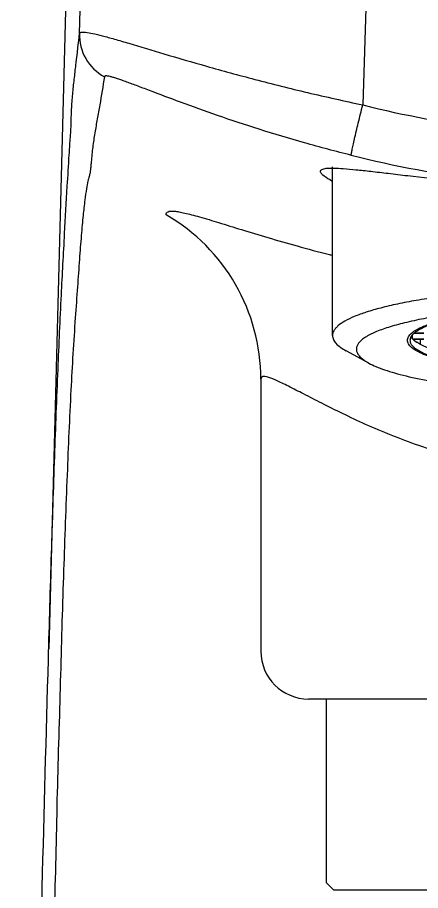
# Model space of a CAD drawing. Extents: x 23502 to 24096, y -2734 to -2314.
# Drawn here: x 23861.95 to 23878.86, y -2528.74 to -2492.16 of the extents above; entities that cross this region are included whole.
import ezdxf

# ---------------------------------------------------------------- set-up
doc = ezdxf.new("R2010")
doc.units = 0
doc.header["$LTSCALE"] = 5
doc.header["$MEASUREMENT"] = 0
doc.layers.get('0').update_dxf_attribs({"color": 2, "linetype": 'CONTINUOUS'})
doc.layers.add('DWG', color=7, linetype='CONTINUOUS')

msp = doc.modelspace()

# ---------------------------------------------------------------- linework, layer by layer
at = {"color": 7, "linetype": 'Continuous'}
for p, q in [((23874.908, -2528.419), (23874.908, -2520.719)), ((23875.208, -2528.719), (23874.908, -2528.419)), ((23875.208, -2528.719), (23887.158, -2528.719)), ((23875.208, -2528.719), (23887.158, -2528.719))]:
    msp.add_line(p, q, dxfattribs=at)
at = {"ltscale": 0.6}
for points in [[(23878.519, -2505.618), (23878.519, -2505.533), (23878.519, -2505.448)], [(23878.986, -2505.406), (23878.774, -2505.406), (23878.561, -2505.406)], [(23878.599, -2505.374), (23878.792, -2505.374), (23878.986, -2505.374)], [(23878.519, -2505.618), (23878.753, -2505.618), (23878.986, -2505.618)], [(23878.986, -2505.651), (23878.768, -2505.651), (23878.55, -2505.651)], [(23878.854, -2505.861), (23878.854, -2505.756), (23878.854, -2505.651)]]:
    msp.add_open_spline(points, degree=2, dxfattribs=at)
for points, weights in [([(23878.598, -2505.696), (23878.502, -2505.616), (23878.455, -2505.535)], [0.929207937836, 0.944297356691, 0.962396383954]), ([(23878.458, -2505.53), (23878.484, -2505.578), (23878.519, -2505.618)], [1, 0.993572445992, 1]), ([(23878.55, -2505.651), (23878.605, -2505.705), (23878.668, -2505.749)], [1, 0.996681798164, 1]), ([(23878.68, -2505.757), (23878.674, -2505.753), (23878.668, -2505.749)], [0.918217749773, 0.918935756417, 0.919661735513]), ([(23878.68, -2505.757), (23878.687, -2505.762), (23878.694, -2505.767)], [0.998708988777, 0.998708988763, 0.998719293155])]:
    msp.add_rational_spline(points, weights, degree=2, dxfattribs=at)
msp.add_rational_spline([(23895.657, -2505.749), (23894.012, -2506.904), (23887.162, -2506.904), (23880.398, -2506.904), (23878.694, -2505.767)], [0.919661735513, 0.755159574898, 1, 0.75744780317, 0.91662268234], degree=2, knots=[-34.348594, -34.348594, -34.348594, -18.709022, -18.709022, -3.215613, -3.215613, -3.215613], dxfattribs=at)
at = {"layer": 'DWG', "color": 7, "linetype": 'Continuous'}
for p, q in [((23864.139, -2485.411), (23863.259, -2518.634)), ((23876.702, -2486.956), (23876.431, -2495.824)), ((23864.55, -2492.826), (23864.694, -2488.083)), ((23872.158, -2507.319), (23872.158, -2518.719)), ((23900.158, -2520.719), (23874.158, -2520.719))]:
    msp.add_line(p, q, dxfattribs=at)
at = {"layer": 'DWG'}
for p, q in [((23875.162, -2505.49), (23875.162, -2498.419)), ((23876.688, -2506.642), (23875.736, -2506.126))]:
    msp.add_line(p, q, dxfattribs=at)
at = {"layer": 'DWG', "color": 7, "linetype": 'Continuous'}
for centre, radius, start, end in [((23887.19, -2452.725), 44.422, 255.9842, 269.959), ((23887.164, -2453.008), 46.304, 255.9784, 269.9932), ((23864.184, -2507.323), 7.975, 0.0301, 59.8717), ((23874.158, -2518.719), 2, 180, 270)]:
    msp.add_arc(centre, radius, start, end, dxfattribs=at)
for points, knots in [([(23861.948, -2567.862), (23862.121, -2561.321), (23862.381, -2551.509), (23862.727, -2538.428), (23862.985, -2528.697), (23863.196, -2520.76), (23863.371, -2514.736), (23863.503, -2510.69), (23863.638, -2507.078), (23863.778, -2503.966), (23863.915, -2501.407), (23864.025, -2499.452), (23864.105, -2498.134), (23864.154, -2497.358), (23864.192, -2496.912), (23864.201, -2496.576), (23864.206, -2496.25), (23864.227, -2495.822), (23864.27, -2495.298), (23864.339, -2494.677), (23864.436, -2493.855), (23864.504, -2493.238), (23864.55, -2492.826)], [0, 0, 0, 0, 0.261401, 0.392142, 0.522771, 0.650319, 0.709307, 0.763554, 0.812033, 0.853707, 0.888005, 0.914416, 0.931916, 0.940779, 0.945468, 0.949815, 0.954194, 0.9585, 0.966926, 0.975204, 0.983446, 1, 1, 1, 1]), ([(23864.55, -2492.826), (23864.539, -2493.188), (23864.723, -2493.935), (23865.276, -2494.468), (23865.595, -2494.642)], [0, 0, 0, 0, 0.499784, 1, 1, 1, 1]), ([(23864.55, -2492.826), (23864.551, -2492.813), (23864.57, -2492.785), (23864.626, -2492.77), (23864.704, -2492.765), (23864.866, -2492.777), (23865.136, -2492.83), (23865.539, -2492.929), (23866.046, -2493.07), (23866.909, -2493.323), (23868.194, -2493.712), (23869.953, -2494.225), (23871.959, -2494.773), (23874.143, -2495.321), (23875.658, -2495.656), (23876.431, -2495.824)], [0, 0, 0, 0, 0.003064, 0.007317, 0.013642, 0.02228, 0.046699, 0.080615, 0.12364, 0.174979, 0.299939, 0.45095, 0.621787, 0.807007, 1, 1, 1, 1]), ([(23865.595, -2494.642), (23865.532, -2495.036), (23865.436, -2495.626), (23865.295, -2496.41), (23865.19, -2496.998), (23865.114, -2497.493), (23865.069, -2497.898), (23865.046, -2498.154), (23865.025, -2498.36), (23865.013, -2498.513), (23864.995, -2498.667), (23864.954, -2498.834), (23864.891, -2499.051), (23864.831, -2499.38), (23864.765, -2499.861), (23864.707, -2500.37), (23864.659, -2500.867), (23864.608, -2501.477), (23864.544, -2502.34), (23864.461, -2503.491), (23864.329, -2505.315), (23864.171, -2507.94), (23864.022, -2511.468), (23863.903, -2514.703), (23863.813, -2517.495), (23863.753, -2519.717), (23863.69, -2522.008), (23863.615, -2524.356), (23863.571, -2526.745), (23863.507, -2529.155), (23863.432, -2531.572), (23863.338, -2534.798), (23863.224, -2538.83), (23863.093, -2543.669), (23862.917, -2550.121), (23862.69, -2558.185), (23862.51, -2564.636), (23862.423, -2567.862)], [0, 0, 0, 0, 0.016342, 0.024453, 0.032567, 0.040777, 0.044956, 0.049201, 0.051319, 0.053418, 0.05549, 0.057631, 0.06044, 0.06475, 0.071286, 0.080303, 0.085705, 0.091683, 0.105343, 0.121131, 0.138875, 0.180154, 0.228682, 0.283322, 0.312587, 0.342953, 0.374252, 0.406358, 0.439044, 0.471973, 0.504978, 0.537983, 0.603979, 0.669984, 0.735993, 0.867995, 1, 1, 1, 1]), ([(23875.964, -2497.937), (23875.301, -2497.772), (23874.003, -2497.427), (23872.128, -2496.867), (23870.398, -2496.293), (23868.865, -2495.742), (23867.735, -2495.313), (23866.966, -2495.021), (23866.566, -2494.872), (23866.288, -2494.773), (23866.115, -2494.715), (23865.966, -2494.669), (23865.841, -2494.635), (23865.741, -2494.614), (23865.673, -2494.606), (23865.632, -2494.609), (23865.607, -2494.615), (23865.595, -2494.632), (23865.595, -2494.642)], [0, 0, 0, 0, 0.187781, 0.368825, 0.537539, 0.688595, 0.816357, 0.869612, 0.914653, 0.933798, 0.950556, 0.964878, 0.976732, 0.986099, 0.992925, 0.995386, 0.997263, 1, 1, 1, 1]), ([(23875.945, -2497.932), (23875.945, -2497.909), (23875.959, -2497.838), (23875.984, -2497.699), (23876.03, -2497.493), (23876.09, -2497.23), (23876.163, -2496.919), (23876.277, -2496.445), (23876.368, -2496.076), (23876.431, -2495.824)], [0, 0, 0, 0, 0.032233, 0.098771, 0.197117, 0.323556, 0.473103, 0.640069, 1, 1, 1, 1]), ([(23874.658, -2498.603), (23874.658, -2498.587), (23874.671, -2498.552), (23874.725, -2498.516), (23874.803, -2498.492), (23874.91, -2498.475), (23875.045, -2498.467), (23875.284, -2498.466), (23875.652, -2498.488), (23876.175, -2498.537), (23876.802, -2498.606), (23877.528, -2498.692), (23878.671, -2498.827), (23880.29, -2499.003), (23882.42, -2499.182), (23884.74, -2499.305), (23886.341, -2499.334), (23887.158, -2499.335)], [0, 0, 0, 0, 0.003745, 0.008338, 0.014721, 0.023244, 0.034022, 0.047091, 0.080072, 0.121918, 0.172207, 0.230411, 0.295956, 0.44654, 0.618447, 0.805352, 1, 1, 1, 1]), ([(23875.162, -2499.031), (23875.073, -2498.981), (23874.916, -2498.886), (23874.741, -2498.755), (23874.658, -2498.647), (23874.658, -2498.603)], [0.94817183, 0.94817183, 0.94817183, 0.94817183, 0.97179286, 0.98993941, 1, 1, 1, 1]), ([(23868.186, -2500.425), (23868.183, -2500.398), (23868.191, -2500.34), (23868.27, -2500.285), (23868.384, -2500.268), (23868.539, -2500.273), (23868.737, -2500.303), (23868.98, -2500.353), (23869.268, -2500.425), (23869.741, -2500.556), (23870.435, -2500.766), (23871.387, -2501.06), (23872.484, -2501.394), (23873.715, -2501.749), (23874.623, -2501.989), (23875.12, -2502.111), (23875.162, -2502.122)], [0, 0, 0, 0, 0.0041208, 0.0082086, 0.0138631, 0.0217351, 0.032027, 0.0447978, 0.0600548, 0.077783, 0.1204941, 0.172116, 0.231516, 0.2975901, 0.3698641, 0.3765889, 0.3765889, 0.3765889, 0.3765889]), ([(23887.158, -2511.586), (23886.175, -2511.587), (23884.23, -2511.448), (23881.431, -2510.92), (23879.241, -2510.279), (23877.643, -2509.684), (23876.576, -2509.227), (23875.608, -2508.772), (23874.743, -2508.342), (23873.989, -2507.954), (23873.437, -2507.67), (23873.058, -2507.483), (23872.826, -2507.374), (23872.629, -2507.291), (23872.466, -2507.233), (23872.338, -2507.203), (23872.24, -2507.199), (23872.167, -2507.242), (23872.158, -2507.294), (23872.158, -2507.319)], [0, 0, 0, 0, 0.185923, 0.367558, 0.538056, 0.616733, 0.689931, 0.757577, 0.819, 0.872869, 0.917807, 0.936555, 0.952716, 0.966235, 0.977081, 0.985289, 0.99108, 0.995303, 1, 1, 1, 1])]:
    msp.add_open_spline(points, degree=3, knots=knots, dxfattribs=at)
at = {"layer": 'DWG'}
for points, knots in [([(23887.162, -2503.406), (23886.382, -2503.406), (23884.85, -2503.432), (23882.626, -2503.547), (23880.869, -2503.706), (23879.572, -2503.871), (23878.702, -2504.007), (23877.913, -2504.157), (23877.213, -2504.319), (23876.607, -2504.492), (23876.102, -2504.673), (23875.702, -2504.861), (23875.44, -2505.033), (23875.293, -2505.177), (23875.219, -2505.279), (23875.173, -2505.384), (23875.162, -2505.455), (23875.162, -2505.49)], [0, 0, 0, 0, 0.187634, 0.368278, 0.535245, 0.61167, 0.682454, 0.746982, 0.804718, 0.855229, 0.898211, 0.93355, 0.961451, 0.972867, 0.982844, 0.991725, 1, 1, 1, 1]), ([(23887.162, -2504.148), (23886.308, -2504.148), (23885.04, -2504.173), (23883.379, -2504.26), (23882.2, -2504.349), (23881.088, -2504.461), (23880.061, -2504.594), (23879.131, -2504.747), (23878.312, -2504.917), (23877.613, -2505.102), (23877.045, -2505.298), (23876.661, -2505.48), (23876.43, -2505.635), (23876.305, -2505.745), (23876.217, -2505.857), (23876.167, -2505.973), (23876.157, -2506.092), (23876.19, -2506.209), (23876.262, -2506.323), (23876.37, -2506.433), (23876.515, -2506.542), (23876.627, -2506.608), (23876.688, -2506.642)], [0, 0, 0, 0, 0.209115, 0.310177, 0.407096, 0.498592, 0.583468, 0.660639, 0.729151, 0.788223, 0.837297, 0.876149, 0.891853, 0.90525, 0.916634, 0.926522, 0.935706, 0.945168, 0.955813, 0.968273, 0.982932, 1, 1, 1, 1]), ([(23878.308, -2505.686), (23878.307, -2505.739), (23878.347, -2505.855), (23878.489, -2506.007), (23878.707, -2506.15), (23879.004, -2506.29), (23879.378, -2506.424), (23880.018, -2506.605), (23880.983, -2506.8), (23882.311, -2506.983), (23883.822, -2507.12), (23885.46, -2507.204), (23887.165, -2507.233), (23888.872, -2507.204), (23890.516, -2507.119), (23892.032, -2506.981), (23893.359, -2506.798), (23894.32, -2506.602), (23894.955, -2506.421), (23895.326, -2506.287), (23895.621, -2506.149), (23895.838, -2506.005), (23895.979, -2505.855), (23896.035, -2505.686), (23895.978, -2505.515), (23895.836, -2505.366), (23895.618, -2505.221), (23895.321, -2505.082), (23894.947, -2504.948), (23894.307, -2504.767), (23893.342, -2504.571), (23892.014, -2504.388), (23890.503, -2504.251), (23888.865, -2504.167), (23887.16, -2504.138), (23885.453, -2504.167), (23883.809, -2504.252), (23882.293, -2504.39), (23880.966, -2504.574), (23880.005, -2504.77), (23879.37, -2504.951), (23878.999, -2505.084), (23878.704, -2505.223), (23878.487, -2505.367), (23878.346, -2505.517), (23878.307, -2505.633), (23878.308, -2505.686)], [0, 0, 0, 0, 0.158717, 0.356589, 0.614647, 0.941235, 1.338886, 1.806035, 2.935627, 4.290166, 5.825062, 7.485466, 9.209562, 10.940882, 12.607693, 14.147371, 15.504549, 16.625797, 17.089414, 17.484022, 17.808121, 18.064349, 18.261094, 18.419153, 18.577938, 18.775844, 19.033837, 19.360336, 19.757961, 20.225145, 21.354846, 22.709372, 24.244213, 25.904632, 27.62876, 29.360057, 31.02685, 32.566566, 33.923753, 35.044924, 35.508523, 35.903165, 36.227351, 36.483634, 36.680334, 36.838322, 36.838322, 36.838322, 36.838322]), ([(23875.162, -2505.49), (23875.162, -2505.545), (23875.192, -2505.665), (23875.311, -2505.829), (23875.497, -2505.987), (23875.65, -2506.079), (23875.736, -2506.126)], [0, 0, 0, 0, 0.185377, 0.40216, 0.670396, 1, 1, 1, 1]), ([(23876.688, -2506.642), (23876.784, -2506.694), (23877, -2506.795), (23877.361, -2506.93), (23877.782, -2507.06), (23878.454, -2507.234), (23879.425, -2507.427), (23880.73, -2507.617), (23882.194, -2507.771), (23884.354, -2507.925), (23886.026, -2507.968), (23887.162, -2507.968)], [0, 0, 0, 0, 0.03096, 0.067225, 0.108747, 0.155387, 0.263128, 0.38824, 0.527899, 0.678843, 1, 1, 1, 1])]:
    msp.add_open_spline(points, degree=3, knots=knots, dxfattribs=at)
msp.add_rational_spline([(23878.412, -2505.686), (23878.412, -2504.166), (23887.162, -2504.166), (23895.913, -2504.166), (23895.913, -2505.686), (23895.913, -2507.205), (23887.162, -2507.205), (23878.412, -2507.205), (23878.412, -2505.686)], [1, 0.707106781187, 1, 0.707106781187, 1, 0.707106781187, 1, 0.707106781187, 1], degree=2, knots=[-74.836087, -74.836087, -74.836087, -56.127065, -56.127065, -37.418043, -37.418043, -18.709022, -18.709022, 0, 0, 0], dxfattribs=at)

doc.saveas('drawing.dxf')
